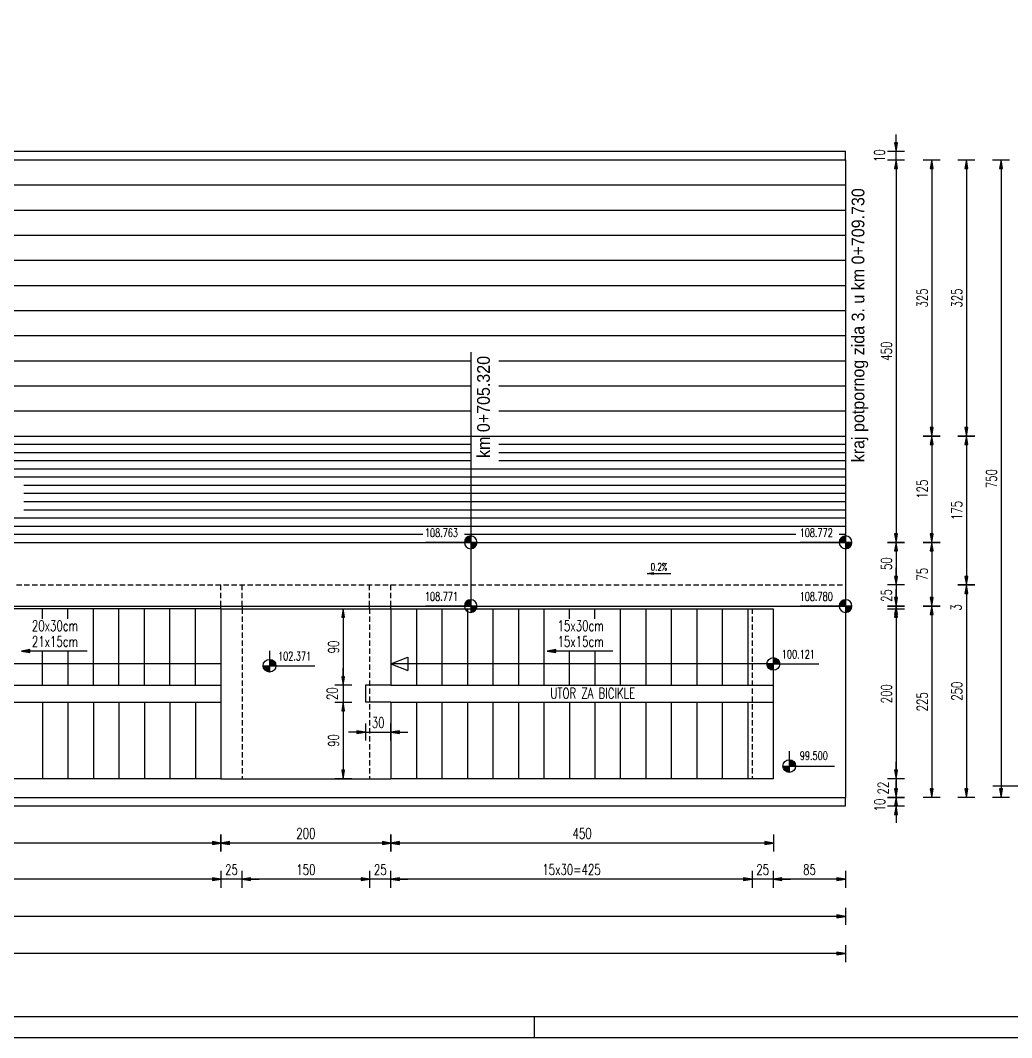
# Model space of a CAD drawing. Extents: x 5880 to 13065, y 60271 to 65757.
# Drawn here: x 10610 to 11777, y 63020 to 64217 of the extents above; entities that cross this region are included whole.
import ezdxf
from ezdxf.enums import TextEntityAlignment as Align

# ---------------------------------------------------------------- set-up
doc = ezdxf.new("R2010")
doc.units = 0
doc.header["$LTSCALE"] = 50
doc.header["$PDMODE"] = 34
doc.header["$PDSIZE"] = 5
doc.linetypes.add('HIDDEN', pattern=[9.525, 6.35, -3.175])
doc.linetypes.add('HIDDEN2', pattern=[0.1875, 0.125, -0.0625])
doc.layers.get('DEFPOINTS').update_dxf_attribs({"linetype": 'CONTINUOUS'})
for name, color, linetype in [('BETON', 7, 'CONTINUOUS'), ('BETON TANKO', 40, 'CONTINUOUS'), ('FILE', 8, 'CONTINUOUS'), ('KOTE', 4, 'CONTINUOUS'), ('NEVIDLJIVO', 9, 'HIDDEN2'), ('POM', 9, 'CONTINUOUS'), ('TANKO', 8, 'CONTINUOUS'), ('TEKST', 7, 'CONTINUOUS')]:
    doc.layers.add(name, color=color, linetype=linetype)
doc.styles.add('KOTE', font='romans.shx', dxfattribs={"width": 0.7})
doc.styles.get("Standard").update_dxf_attribs({"font": 'romans.shx', "width": 0.9})
doc.dimstyles.new('M50', dxfattribs={"dimscale": 100, "dimtxt": 0.125, "dimasz": 0.1, "dimexe": 0.4, "dimexo": 2, "dimgap": 0.05, "dimtad": 1, "dimdec": 1, "dimrnd": 0.01, "dimdsep": 46, "dimtxsty": 'KOTE', "dimblk1": 'S', "dimblk2": 'S', "dimsah": 1, "dimcen": 0.4, "dimdle": 0.4, "dimse1": 1, "dimse2": 1, "dimclrd": 8, "dimclre": 251, "dimclrt": 4, "dimadec": 0, "dimazin": 0, "dimtfac": 1, "dimtdec": 1, "dimtmove": 2, "dimatfit": 3, "dimldrblk": 'S', "dimfxl": 0, "dimtvp": 1, "dimtolj": 1, "dimtzin": 4, "dimarcsym": 0})

# ---------------------------------------------------------------- blocks, each defined once
blk = doc.blocks.new('S')
at = {"layer": 'KOTE', "color": 9}
blk.add_line((0, 1), (0, -1), dxfattribs=at)
blk.add_lwpolyline([(-1, 0.17), (-1, -0.17), (0, 0)], close=True, dxfattribs=at)
at = {"layer": 'KOTE', "color": 9, "linetype": 'ByBlock'}
blk.add_solid([(-1, 0.17), (-1, -0.17), (0, 0)], dxfattribs=at)
blk = doc.blocks.new('*D215')
at = {"layer": 'DEFPOINTS', "color": 0}
for p in [(11581.2, 64052.9), (11581.2, 63602.9), (11640.7, 63602.9)]:
    blk.add_point(p, dxfattribs=at)
at = {"layer": 'TANKO', "color": 8, "lineweight": -2}
blk.add_line((11640.7, 64042.9), (11640.7, 63612.9), dxfattribs=at)
at = {"layer": 'TANKO', "color": 8, "lineweight": -2, "xscale": 10, "yscale": 10, "zscale": 10}
for p, rotation in [((11640.7, 64052.9), 90), ((11640.7, 63602.9), 270)]:
    blk.add_blockref('S', p, dxfattribs=dict(at, rotation=rotation))
at = {"layer": 'TANKO', "color": 4, "insert": (11629.4, 63827.9), "char_height": 12.5, "attachment_point": 5, "rotation": 90, "style": 'KOTE'}
blk.add_mtext('\\A1;450', dxfattribs=at)
blk = doc.blocks.new('*D216')
at = {"layer": 'DEFPOINTS', "color": 0}
for p in [(11581.2, 63602.9), (11581.2, 63552.9), (11640.7, 63552.9)]:
    blk.add_point(p, dxfattribs=at)
at = {"layer": 'TANKO', "color": 8, "lineweight": -2}
blk.add_line((11640.7, 63592.9), (11640.7, 63562.9), dxfattribs=at)
at = {"layer": 'TANKO', "color": 8, "lineweight": -2, "xscale": 10, "yscale": 10, "zscale": 10}
for p, rotation in [((11640.7, 63602.9), 90), ((11640.7, 63552.9), 270)]:
    blk.add_blockref('S', p, dxfattribs=dict(at, rotation=rotation))
at = {"layer": 'TANKO', "color": 4, "insert": (11629.4, 63577.9), "char_height": 12.5, "attachment_point": 5, "rotation": 90, "style": 'KOTE'}
blk.add_mtext('\\A1;50', dxfattribs=at)
blk = doc.blocks.new('*D217')
at = {"layer": 'DEFPOINTS', "color": 0}
for p in [(11411.3, 63524.9), (11581.2, 63527.9), (11640.7, 63524.9)]:
    blk.add_point(p, dxfattribs=at)
at = {"layer": 'TANKO', "color": 8, "lineweight": -2}
for p, q in [((11640.7, 63537.9), (11640.7, 63547.9)), ((11640.7, 63527.9), (11640.7, 63524.9)), ((11640.7, 63514.9), (11640.7, 63504.9))]:
    blk.add_line(p, q, dxfattribs=at)
at = {"layer": 'TANKO', "color": 8, "lineweight": -2, "xscale": 10, "yscale": 10, "zscale": 10}
for p, rotation in [((11640.7, 63527.9), 270), ((11640.7, 63524.9), 90)]:
    blk.add_blockref('S', p, dxfattribs=dict(at, rotation=rotation))
at = {"layer": 'TANKO', "color": 4, "insert": (11711.4, 63526.4), "char_height": 12.5, "attachment_point": 5, "rotation": 90, "style": 'KOTE'}
blk.add_mtext('\\A1;3', dxfattribs=at)
blk = doc.blocks.new('*D218')
at = {"layer": 'DEFPOINTS', "color": 0}
for p in [(11411.3, 63524.9), (11411.3, 63324.9), (11640.7, 63324.9)]:
    blk.add_point(p, dxfattribs=at)
at = {"layer": 'TANKO', "color": 8, "lineweight": -2}
blk.add_line((11640.7, 63514.9), (11640.7, 63334.9), dxfattribs=at)
at = {"layer": 'TANKO', "color": 8, "lineweight": -2, "xscale": 10, "yscale": 10, "zscale": 10}
for p, rotation in [((11640.7, 63524.9), 90), ((11640.7, 63324.9), 270)]:
    blk.add_blockref('S', p, dxfattribs=dict(at, rotation=rotation))
at = {"layer": 'TANKO', "color": 4, "insert": (11629.4, 63424.9), "char_height": 12.5, "attachment_point": 5, "rotation": 90, "style": 'KOTE'}
blk.add_mtext('\\A1;200', dxfattribs=at)
blk = doc.blocks.new('*D219')
at = {"layer": 'DEFPOINTS', "color": 0}
for p in [(11411.3, 63324.9), (11581.2, 63302.9), (11640.7, 63302.9)]:
    blk.add_point(p, dxfattribs=at)
at = {"layer": 'TANKO', "color": 8, "lineweight": -2}
for p, q in [((11640.7, 63334.9), (11640.7, 63344.9)), ((11640.7, 63324.9), (11640.7, 63302.9)), ((11640.7, 63292.9), (11640.7, 63282.9))]:
    blk.add_line(p, q, dxfattribs=at)
at = {"layer": 'TANKO', "color": 8, "lineweight": -2, "xscale": 10, "yscale": 10, "zscale": 10}
for p, rotation in [((11640.7, 63324.9), 270), ((11640.7, 63302.9), 90)]:
    blk.add_blockref('S', p, dxfattribs=dict(at, rotation=rotation))
at = {"layer": 'TANKO', "color": 4, "insert": (11625.4, 63313.9), "char_height": 12.5, "attachment_point": 5, "rotation": 90, "style": 'KOTE'}
blk.add_mtext('\\A1;22', dxfattribs=at)
blk = doc.blocks.new('*D220')
at = {"layer": 'DEFPOINTS', "color": 0}
for p in [(11581.2, 63552.9), (11581.2, 63527.9), (11640.7, 63527.9)]:
    blk.add_point(p, dxfattribs=at)
at = {"layer": 'TANKO', "color": 8, "lineweight": -2}
for p, q in [((11640.7, 63562.9), (11640.7, 63572.9)), ((11640.7, 63552.9), (11640.7, 63527.9)), ((11640.7, 63517.9), (11640.7, 63507.9))]:
    blk.add_line(p, q, dxfattribs=at)
at = {"layer": 'TANKO', "color": 8, "lineweight": -2, "xscale": 10, "yscale": 10, "zscale": 10}
for p, rotation in [((11640.7, 63552.9), 270), ((11640.7, 63527.9), 90)]:
    blk.add_blockref('S', p, dxfattribs=dict(at, rotation=rotation))
at = {"layer": 'TANKO', "color": 4, "insert": (11629.4, 63540.4), "char_height": 12.5, "attachment_point": 5, "rotation": 90, "style": 'KOTE'}
blk.add_mtext('\\A1;25', dxfattribs=at)
blk = doc.blocks.new('*D221')
at = {"layer": 'DEFPOINTS', "color": 0}
for p in [(11581.2, 64052.9), (11581.2, 63727.9), (11682.7, 63727.9)]:
    blk.add_point(p, dxfattribs=at)
at = {"layer": 'TANKO', "color": 8, "lineweight": -2}
blk.add_line((11682.7, 64042.9), (11682.7, 63737.9), dxfattribs=at)
at = {"layer": 'TANKO', "color": 8, "lineweight": -2, "xscale": 10, "yscale": 10, "zscale": 10}
for p, rotation in [((11682.7, 64052.9), 90), ((11682.7, 63727.9), 270)]:
    blk.add_blockref('S', p, dxfattribs=dict(at, rotation=rotation))
at = {"layer": 'TANKO', "color": 4, "insert": (11671.5, 63890.4), "char_height": 12.5, "attachment_point": 5, "rotation": 90, "style": 'KOTE'}
blk.add_mtext('\\A1;325', dxfattribs=at)
blk = doc.blocks.new('*D222')
at = {"layer": 'DEFPOINTS', "color": 0}
for p in [(11581.2, 63727.9), (11581.2, 63602.9), (11682.7, 63602.9)]:
    blk.add_point(p, dxfattribs=at)
at = {"layer": 'TANKO', "color": 8, "lineweight": -2}
blk.add_line((11682.7, 63717.9), (11682.7, 63612.9), dxfattribs=at)
at = {"layer": 'TANKO', "color": 8, "lineweight": -2, "xscale": 10, "yscale": 10, "zscale": 10}
for p, rotation in [((11682.7, 63727.9), 90), ((11682.7, 63602.9), 270)]:
    blk.add_blockref('S', p, dxfattribs=dict(at, rotation=rotation))
at = {"layer": 'TANKO', "color": 4, "insert": (11671.5, 63665.4), "char_height": 12.5, "attachment_point": 5, "rotation": 90, "style": 'KOTE'}
blk.add_mtext('\\A1;125', dxfattribs=at)
blk = doc.blocks.new('*D223')
at = {"layer": 'DEFPOINTS', "color": 0}
for p in [(11581.2, 63602.9), (11581.2, 63527.9), (11682.7, 63527.9)]:
    blk.add_point(p, dxfattribs=at)
at = {"layer": 'TANKO', "color": 8, "lineweight": -2}
blk.add_line((11682.7, 63592.9), (11682.7, 63537.9), dxfattribs=at)
at = {"layer": 'TANKO', "color": 8, "lineweight": -2, "xscale": 10, "yscale": 10, "zscale": 10}
for p, rotation in [((11682.7, 63602.9), 90), ((11682.7, 63527.9), 270)]:
    blk.add_blockref('S', p, dxfattribs=dict(at, rotation=rotation))
at = {"layer": 'TANKO', "color": 4, "insert": (11671.5, 63565.4), "char_height": 12.5, "attachment_point": 5, "rotation": 90, "style": 'KOTE'}
blk.add_mtext('\\A1;75', dxfattribs=at)
blk = doc.blocks.new('*D224')
at = {"layer": 'DEFPOINTS', "color": 0}
for p in [(11581.2, 63527.9), (11581.2, 63302.9), (11682.7, 63302.9)]:
    blk.add_point(p, dxfattribs=at)
at = {"layer": 'TANKO', "color": 8, "lineweight": -2}
blk.add_line((11682.7, 63517.9), (11682.7, 63312.9), dxfattribs=at)
at = {"layer": 'TANKO', "color": 8, "lineweight": -2, "xscale": 10, "yscale": 10, "zscale": 10}
for p, rotation in [((11682.7, 63527.9), 90), ((11682.7, 63302.9), 270)]:
    blk.add_blockref('S', p, dxfattribs=dict(at, rotation=rotation))
at = {"layer": 'TANKO', "color": 4, "insert": (11671.5, 63415.4), "char_height": 12.5, "attachment_point": 5, "rotation": 90, "style": 'KOTE'}
blk.add_mtext('\\A1;225', dxfattribs=at)
blk = doc.blocks.new('*D225')
at = {"layer": 'DEFPOINTS', "color": 0}
for p in [(11581.2, 64052.9), (11581.2, 63727.9), (11723.5, 63727.9)]:
    blk.add_point(p, dxfattribs=at)
at = {"layer": 'TANKO', "color": 8, "lineweight": -2}
blk.add_line((11723.5, 64042.9), (11723.5, 63737.9), dxfattribs=at)
at = {"layer": 'TANKO', "color": 8, "lineweight": -2, "xscale": 10, "yscale": 10, "zscale": 10}
for p, rotation in [((11723.5, 64052.9), 90), ((11723.5, 63727.9), 270)]:
    blk.add_blockref('S', p, dxfattribs=dict(at, rotation=rotation))
at = {"layer": 'TANKO', "color": 4, "insert": (11712.2, 63890.4), "char_height": 12.5, "attachment_point": 5, "rotation": 90, "style": 'KOTE'}
blk.add_mtext('\\A1;325', dxfattribs=at)
blk = doc.blocks.new('*D226')
at = {"layer": 'DEFPOINTS', "color": 0}
for p in [(11581.2, 63727.9), (11581.2, 63552.9), (11723.5, 63552.9)]:
    blk.add_point(p, dxfattribs=at)
at = {"layer": 'TANKO', "color": 8, "lineweight": -2}
blk.add_line((11723.5, 63717.9), (11723.5, 63562.9), dxfattribs=at)
at = {"layer": 'TANKO', "color": 8, "lineweight": -2, "xscale": 10, "yscale": 10, "zscale": 10}
for p, rotation in [((11723.5, 63727.9), 90), ((11723.5, 63552.9), 270)]:
    blk.add_blockref('S', p, dxfattribs=dict(at, rotation=rotation))
at = {"layer": 'TANKO', "color": 4, "insert": (11712.2, 63640.4), "char_height": 12.5, "attachment_point": 5, "rotation": 90, "style": 'KOTE'}
blk.add_mtext('\\A1;175', dxfattribs=at)
blk = doc.blocks.new('*D227')
at = {"layer": 'DEFPOINTS', "color": 0}
for p in [(11581.2, 63552.9), (11581.2, 63302.9), (11723.5, 63302.9)]:
    blk.add_point(p, dxfattribs=at)
at = {"layer": 'TANKO', "color": 8, "lineweight": -2}
blk.add_line((11723.5, 63542.9), (11723.5, 63312.9), dxfattribs=at)
at = {"layer": 'TANKO', "color": 8, "lineweight": -2, "xscale": 10, "yscale": 10, "zscale": 10}
for p, rotation in [((11723.5, 63552.9), 90), ((11723.5, 63302.9), 270)]:
    blk.add_blockref('S', p, dxfattribs=dict(at, rotation=rotation))
at = {"layer": 'TANKO', "color": 4, "insert": (11712.2, 63427.9), "char_height": 12.5, "attachment_point": 5, "rotation": 90, "style": 'KOTE'}
blk.add_mtext('\\A1;250', dxfattribs=at)
blk = doc.blocks.new('*D228')
at = {"layer": 'DEFPOINTS', "color": 0}
for p in [(11581.2, 64052.9), (11581.2, 63302.9), (11764.2, 63302.9)]:
    blk.add_point(p, dxfattribs=at)
at = {"layer": 'TANKO', "color": 8, "lineweight": -2}
blk.add_line((11764.2, 64042.9), (11764.2, 63312.9), dxfattribs=at)
at = {"layer": 'TANKO', "color": 8, "lineweight": -2, "xscale": 10, "yscale": 10, "zscale": 10}
for p, rotation in [((11764.2, 64052.9), 90), ((11764.2, 63302.9), 270)]:
    blk.add_blockref('S', p, dxfattribs=dict(at, rotation=rotation))
at = {"layer": 'TANKO', "color": 4, "insert": (11753, 63677.9), "char_height": 12.5, "attachment_point": 5, "rotation": 90, "style": 'KOTE'}
blk.add_mtext('\\A1;750', dxfattribs=at)
blk = doc.blocks.new('*D229')
at = {"layer": 'DEFPOINTS', "color": 0}
for p in [(11496.3, 63324.9), (11581.2, 63292.9), (11496.3, 63206.7)]:
    blk.add_point(p, dxfattribs=at)
at = {"layer": 'TANKO', "color": 8, "lineweight": -2}
blk.add_line((11571.2, 63206.7), (11506.3, 63206.7), dxfattribs=at)
at = {"layer": 'TANKO', "color": 8, "lineweight": -2, "xscale": 10, "yscale": 10, "zscale": 10, "rotation": 180}
blk.add_blockref('S', (11496.3, 63206.7), dxfattribs=at)
at = {"layer": 'TANKO', "color": 8, "lineweight": -2, "xscale": 10, "yscale": 10, "zscale": 10}
blk.add_blockref('S', (11581.2, 63206.7), dxfattribs=at)
at = {"layer": 'TANKO', "color": 4, "insert": (11538.8, 63217.9), "char_height": 12.5, "attachment_point": 5, "style": 'KOTE'}
blk.add_mtext('\\A1;85', dxfattribs=at)
blk = doc.blocks.new('*D230')
at = {"layer": 'DEFPOINTS', "color": 0}
for p in [(11046.3, 63324.9), (11496.3, 63324.9), (11046.3, 63249.2)]:
    blk.add_point(p, dxfattribs=at)
at = {"layer": 'TANKO', "color": 8, "lineweight": -2}
blk.add_line((11486.3, 63249.2), (11056.3, 63249.2), dxfattribs=at)
at = {"layer": 'TANKO', "color": 8, "lineweight": -2, "xscale": 10, "yscale": 10, "zscale": 10, "rotation": 180}
blk.add_blockref('S', (11046.3, 63249.2), dxfattribs=at)
at = {"layer": 'TANKO', "color": 8, "lineweight": -2, "xscale": 10, "yscale": 10, "zscale": 10}
blk.add_blockref('S', (11496.3, 63249.2), dxfattribs=at)
at = {"layer": 'TANKO', "color": 4, "insert": (11271.3, 63260.5), "char_height": 12.5, "attachment_point": 5, "style": 'KOTE'}
blk.add_mtext('\\A1;450', dxfattribs=at)
blk = doc.blocks.new('*D231')
at = {"layer": 'DEFPOINTS', "color": 0}
for p in [(10846.3, 63324.9), (11046.3, 63324.9), (10846.3, 63249.2)]:
    blk.add_point(p, dxfattribs=at)
at = {"layer": 'TANKO', "color": 8, "lineweight": -2}
blk.add_line((11036.3, 63249.2), (10856.3, 63249.2), dxfattribs=at)
at = {"layer": 'TANKO', "color": 8, "lineweight": -2, "xscale": 10, "yscale": 10, "zscale": 10, "rotation": 180}
blk.add_blockref('S', (10846.3, 63249.2), dxfattribs=at)
at = {"layer": 'TANKO', "color": 8, "lineweight": -2, "xscale": 10, "yscale": 10, "zscale": 10}
blk.add_blockref('S', (11046.3, 63249.2), dxfattribs=at)
at = {"layer": 'TANKO', "color": 4, "insert": (10946.3, 63260.5), "char_height": 12.5, "attachment_point": 5, "style": 'KOTE'}
blk.add_mtext('\\A1;200', dxfattribs=at)
blk = doc.blocks.new('*D232')
at = {"layer": 'DEFPOINTS', "color": 0}
for p in [(10246.3, 63324.9), (10846.3, 63324.9), (10246.3, 63249.2)]:
    blk.add_point(p, dxfattribs=at)
at = {"layer": 'TANKO', "color": 8, "lineweight": -2}
blk.add_line((10836.3, 63249.2), (10256.3, 63249.2), dxfattribs=at)
at = {"layer": 'TANKO', "color": 8, "lineweight": -2, "xscale": 10, "yscale": 10, "zscale": 10, "rotation": 180}
blk.add_blockref('S', (10246.3, 63249.2), dxfattribs=at)
at = {"layer": 'TANKO', "color": 8, "lineweight": -2, "xscale": 10, "yscale": 10, "zscale": 10}
blk.add_blockref('S', (10846.3, 63249.2), dxfattribs=at)
at = {"layer": 'TANKO', "color": 4, "insert": (10546.3, 63260.5), "char_height": 12.5, "attachment_point": 5, "style": 'KOTE'}
blk.add_mtext('\\A1;600', dxfattribs=at)
blk = doc.blocks.new('*D236')
at = {"layer": 'DEFPOINTS', "color": 0}
for p in [(11471.3, 63324.9), (11496.3, 63324.9), (11471.3, 63206.7)]:
    blk.add_point(p, dxfattribs=at)
at = {"layer": 'TANKO', "color": 8, "lineweight": -2}
for p, q in [((11461.3, 63206.7), (11451.3, 63206.7)), ((11496.3, 63206.7), (11471.3, 63206.7)), ((11506.3, 63206.7), (11516.3, 63206.7))]:
    blk.add_line(p, q, dxfattribs=at)
at = {"layer": 'TANKO', "color": 8, "lineweight": -2, "xscale": 10, "yscale": 10, "zscale": 10}
blk.add_blockref('S', (11471.3, 63206.7), dxfattribs=at)
at = {"layer": 'TANKO', "color": 8, "lineweight": -2, "xscale": 10, "yscale": 10, "zscale": 10, "rotation": 180}
blk.add_blockref('S', (11496.3, 63206.7), dxfattribs=at)
at = {"layer": 'TANKO', "color": 4, "insert": (11483.8, 63217.9), "char_height": 12.5, "attachment_point": 5, "style": 'KOTE'}
blk.add_mtext('\\A1;25', dxfattribs=at)
blk = doc.blocks.new('*D237')
at = {"layer": 'DEFPOINTS', "color": 0}
for p in [(11046.3, 63324.9), (11471.3, 63324.9), (11046.3, 63206.7)]:
    blk.add_point(p, dxfattribs=at)
at = {"layer": 'TANKO', "color": 8, "lineweight": -2}
blk.add_line((11461.3, 63206.7), (11056.3, 63206.7), dxfattribs=at)
at = {"layer": 'TANKO', "color": 8, "lineweight": -2, "xscale": 10, "yscale": 10, "zscale": 10, "rotation": 180}
blk.add_blockref('S', (11046.3, 63206.7), dxfattribs=at)
at = {"layer": 'TANKO', "color": 8, "lineweight": -2, "xscale": 10, "yscale": 10, "zscale": 10}
blk.add_blockref('S', (11471.3, 63206.7), dxfattribs=at)
at = {"layer": 'TANKO', "color": 4, "insert": (11258.8, 63218), "char_height": 12.5, "attachment_point": 5, "style": 'KOTE'}
blk.add_mtext('\\A1;1{\\fRomanS|b0|i0|c238|p2;5x30=}425', dxfattribs=at)
blk = doc.blocks.new('*D238')
at = {"layer": 'DEFPOINTS', "color": 0}
for p in [(11021.3, 63324.9), (11046.3, 63324.9), (11021.3, 63206.7)]:
    blk.add_point(p, dxfattribs=at)
at = {"layer": 'TANKO', "color": 8, "lineweight": -2}
for p, q in [((11011.3, 63206.7), (11001.3, 63206.7)), ((11046.3, 63206.7), (11021.3, 63206.7)), ((11056.3, 63206.7), (11066.3, 63206.7))]:
    blk.add_line(p, q, dxfattribs=at)
at = {"layer": 'TANKO', "color": 8, "lineweight": -2, "xscale": 10, "yscale": 10, "zscale": 10}
blk.add_blockref('S', (11021.3, 63206.7), dxfattribs=at)
at = {"layer": 'TANKO', "color": 8, "lineweight": -2, "xscale": 10, "yscale": 10, "zscale": 10, "rotation": 180}
blk.add_blockref('S', (11046.3, 63206.7), dxfattribs=at)
at = {"layer": 'TANKO', "color": 4, "insert": (11033.8, 63217.9), "char_height": 12.5, "attachment_point": 5, "style": 'KOTE'}
blk.add_mtext('\\A1;25', dxfattribs=at)
blk = doc.blocks.new('*D239')
at = {"layer": 'DEFPOINTS', "color": 0}
for p in [(10871.3, 63324.9), (11021.3, 63324.9), (10871.3, 63206.7)]:
    blk.add_point(p, dxfattribs=at)
at = {"layer": 'TANKO', "color": 8, "lineweight": -2}
blk.add_line((11011.3, 63206.7), (10881.3, 63206.7), dxfattribs=at)
at = {"layer": 'TANKO', "color": 8, "lineweight": -2, "xscale": 10, "yscale": 10, "zscale": 10, "rotation": 180}
blk.add_blockref('S', (10871.3, 63206.7), dxfattribs=at)
at = {"layer": 'TANKO', "color": 8, "lineweight": -2, "xscale": 10, "yscale": 10, "zscale": 10}
blk.add_blockref('S', (11021.3, 63206.7), dxfattribs=at)
at = {"layer": 'TANKO', "color": 4, "insert": (10946.3, 63217.9), "char_height": 12.5, "attachment_point": 5, "style": 'KOTE'}
blk.add_mtext('\\A1;150', dxfattribs=at)
blk = doc.blocks.new('*D240')
at = {"layer": 'DEFPOINTS', "color": 0}
for p in [(10846.3, 63324.9), (10871.3, 63324.9), (10846.3, 63206.7)]:
    blk.add_point(p, dxfattribs=at)
at = {"layer": 'TANKO', "color": 8, "lineweight": -2}
for p, q in [((10836.3, 63206.7), (10826.3, 63206.7)), ((10871.3, 63206.7), (10846.3, 63206.7)), ((10881.3, 63206.7), (10891.3, 63206.7))]:
    blk.add_line(p, q, dxfattribs=at)
at = {"layer": 'TANKO', "color": 8, "lineweight": -2, "xscale": 10, "yscale": 10, "zscale": 10}
blk.add_blockref('S', (10846.3, 63206.7), dxfattribs=at)
at = {"layer": 'TANKO', "color": 8, "lineweight": -2, "xscale": 10, "yscale": 10, "zscale": 10, "rotation": 180}
blk.add_blockref('S', (10871.3, 63206.7), dxfattribs=at)
at = {"layer": 'TANKO', "color": 4, "insert": (10858.8, 63217.9), "char_height": 12.5, "attachment_point": 5, "style": 'KOTE'}
blk.add_mtext('\\A1;25', dxfattribs=at)
blk = doc.blocks.new('*D241')
at = {"layer": 'DEFPOINTS', "color": 0}
for p in [(10246.3, 63324.9), (10846.3, 63324.9), (10246.3, 63206.7)]:
    blk.add_point(p, dxfattribs=at)
at = {"layer": 'TANKO', "color": 8, "lineweight": -2}
blk.add_line((10836.3, 63206.7), (10256.3, 63206.7), dxfattribs=at)
at = {"layer": 'TANKO', "color": 8, "lineweight": -2, "xscale": 10, "yscale": 10, "zscale": 10, "rotation": 180}
blk.add_blockref('S', (10246.3, 63206.7), dxfattribs=at)
at = {"layer": 'TANKO', "color": 8, "lineweight": -2, "xscale": 10, "yscale": 10, "zscale": 10}
blk.add_blockref('S', (10846.3, 63206.7), dxfattribs=at)
at = {"layer": 'TANKO', "color": 4, "insert": (10546.3, 63218), "char_height": 12.5, "attachment_point": 5, "style": 'KOTE'}
blk.add_mtext('\\A1;2{\\fRomanS|b0|i0|c238|p2;0x30=}600', dxfattribs=at)
blk = doc.blocks.new('*D248')
at = {"layer": 'DEFPOINTS', "color": 0}
for p in [(9231.2, 63302.9), (11581.2, 63292.9), (9231.2, 63163)]:
    blk.add_point(p, dxfattribs=at)
at = {"layer": 'TANKO', "color": 8, "lineweight": -2}
blk.add_line((11571.2, 63163), (9241.2, 63163), dxfattribs=at)
at = {"layer": 'TANKO', "color": 8, "lineweight": -2, "xscale": 10, "yscale": 10, "zscale": 10, "rotation": 180}
blk.add_blockref('S', (9231.2, 63163), dxfattribs=at)
at = {"layer": 'TANKO', "color": 8, "lineweight": -2, "xscale": 10, "yscale": 10, "zscale": 10}
blk.add_blockref('S', (11581.2, 63163), dxfattribs=at)
at = {"layer": 'TANKO', "color": 4, "insert": (10406.2, 63174.2), "char_height": 12.5, "attachment_point": 5, "style": 'KOTE'}
blk.add_mtext('\\A1;2350', dxfattribs=at)
blk = doc.blocks.new('STR')
at = {"layer": 'KOTE', "color": 9}
blk.add_lwpolyline([(-1, 0.17), (-1, -0.17), (0, 0)], close=True, dxfattribs=at)
at = {"layer": 'KOTE', "color": 9, "linetype": 'ByBlock'}
blk.add_solid([(-1, 0.17), (-1, -0.17), (0, 0)], dxfattribs=at)
blk = doc.blocks.new('*D250')
at = {"layer": 'DEFPOINTS', "color": 0}
for p in [(6325.2, 63302.9), (11581.2, 63292.9), (6325.2, 63119.3)]:
    blk.add_point(p, dxfattribs=at)
at = {"layer": 'TANKO', "color": 8, "lineweight": -2}
blk.add_line((11571.2, 63119.3), (6335.2, 63119.3), dxfattribs=at)
at = {"layer": 'TANKO', "color": 8, "lineweight": -2, "xscale": 10, "yscale": 10, "zscale": 10, "rotation": 180}
blk.add_blockref('S', (6325.2, 63119.3), dxfattribs=at)
at = {"layer": 'TANKO', "color": 8, "lineweight": -2, "xscale": 10, "yscale": 10, "zscale": 10}
blk.add_blockref('S', (11581.2, 63119.3), dxfattribs=at)
at = {"layer": 'TANKO', "color": 4, "insert": (8953.2, 63130.6), "char_height": 12.5, "attachment_point": 5, "style": 'KOTE'}
blk.add_mtext('\\A1;L{\\fRomanS|b0|i0|c238|p2;uk=}5256', dxfattribs=at)
blk = doc.blocks.new('*D260')
at = {"layer": 'DEFPOINTS', "color": 0}
for p in [(11581.2, 63302.9), (11581.2, 63292.9), (11640.7, 63292.9)]:
    blk.add_point(p, dxfattribs=at)
at = {"layer": 'TANKO', "color": 8, "lineweight": -2}
for p, q in [((11640.7, 63312.9), (11640.7, 63322.9)), ((11640.7, 63302.9), (11640.7, 63292.9)), ((11640.7, 63282.9), (11640.7, 63272.9))]:
    blk.add_line(p, q, dxfattribs=at)
at = {"layer": 'TANKO', "color": 8, "lineweight": -2, "xscale": 10, "yscale": 10, "zscale": 10}
for p, rotation in [((11640.7, 63302.9), 270), ((11640.7, 63292.9), 90)]:
    blk.add_blockref('S', p, dxfattribs=dict(at, rotation=rotation))
at = {"layer": 'TANKO', "color": 4, "insert": (11621.5, 63294), "char_height": 12.5, "attachment_point": 5, "rotation": 90, "style": 'KOTE'}
blk.add_mtext('\\A1;10', dxfattribs=at)
blk = doc.blocks.new('*D261')
at = {"layer": 'DEFPOINTS', "color": 0}
for p in [(11581.2, 64062.9), (11640.7, 64062.9), (11581.2, 64052.9)]:
    blk.add_point(p, dxfattribs=at)
at = {"layer": 'TANKO', "color": 8, "lineweight": -2}
for p, q in [((11640.7, 64072.9), (11640.7, 64082.9)), ((11640.7, 64052.9), (11640.7, 64062.9)), ((11640.7, 64042.9), (11640.7, 64032.9))]:
    blk.add_line(p, q, dxfattribs=at)
at = {"layer": 'TANKO', "color": 8, "lineweight": -2, "xscale": 10, "yscale": 10, "zscale": 10}
for p, rotation in [((11640.7, 64062.9), 270), ((11640.7, 64052.9), 90)]:
    blk.add_blockref('S', p, dxfattribs=dict(at, rotation=rotation))
at = {"layer": 'TANKO', "color": 4, "insert": (11621.2, 64057.9), "char_height": 12.5, "attachment_point": 5, "rotation": 90, "style": 'KOTE'}
blk.add_mtext('\\A1;10', dxfattribs=at)
blk = doc.blocks.new('A$C113171CC')
at = {"layer": 'POM'}
for p, q in [((-161.3, 56.6), (-161.3, 31.6)), ((-168.8, 39.1), (-107.9, 39.1))]:
    blk.add_line(p, q, dxfattribs=at)
at = {"layer": 'POM', "const_width": 7.5}
for points in [[(-165.1, 39.1, 0.414214), (-161.3, 35.3, 0.414214)], [(-157.6, 39.1, 0.414214), (-161.3, 42.8, 1)]]:
    blk.add_lwpolyline(points, format="xyb", dxfattribs=at)
at = {"layer": 'POM'}
blk.add_circle((-161.3, 39.1), 7.5, dxfattribs=at)
blk = doc.blocks.new('*D590')
at = {"layer": 'DEFPOINTS', "color": 0}
for p in [(11003.7, 63524.9), (10990.2, 63434.9), (11016.3, 63434.9)]:
    blk.add_point(p, dxfattribs=at)
at = {"layer": 'TANKO', "color": 8, "lineweight": -2}
blk.add_line((10990.2, 63514.9), (10990.2, 63444.9), dxfattribs=at)
at = {"layer": 'TANKO', "color": 8, "lineweight": -2, "xscale": 10, "yscale": 10, "zscale": 10}
for p, rotation in [((10990.2, 63524.9), 90), ((10990.2, 63434.9), 270)]:
    blk.add_blockref('S', p, dxfattribs=dict(at, rotation=rotation))
at = {"layer": 'TANKO', "color": 4, "insert": (10978.9, 63479.9), "char_height": 12.5, "attachment_point": 5, "rotation": 90, "style": 'KOTE'}
blk.add_mtext('\\A1;90', dxfattribs=at)
blk = doc.blocks.new('*D591')
at = {"layer": 'DEFPOINTS', "color": 0}
for p in [(11016.3, 63434.9), (10990.2, 63414.9), (11016.3, 63414.9)]:
    blk.add_point(p, dxfattribs=at)
at = {"layer": 'TANKO', "color": 8, "lineweight": -2}
for p, q in [((10990.2, 63444.9), (10990.2, 63454.9)), ((10990.2, 63434.9), (10990.2, 63414.9)), ((10990.2, 63404.9), (10990.2, 63394.9))]:
    blk.add_line(p, q, dxfattribs=at)
at = {"layer": 'TANKO', "color": 8, "lineweight": -2, "xscale": 10, "yscale": 10, "zscale": 10}
for p, rotation in [((10990.2, 63434.9), 270), ((10990.2, 63414.9), 90)]:
    blk.add_blockref('S', p, dxfattribs=dict(at, rotation=rotation))
at = {"layer": 'TANKO', "color": 4, "insert": (10977.3, 63424.9), "char_height": 12.5, "attachment_point": 5, "rotation": 90, "style": 'KOTE'}
blk.add_mtext('\\A1;20', dxfattribs=at)
blk = doc.blocks.new('*D592')
at = {"layer": 'DEFPOINTS', "color": 0}
for p in [(11016.3, 63414.9), (10990.2, 63324.9), (11001.2, 63324.9)]:
    blk.add_point(p, dxfattribs=at)
at = {"layer": 'TANKO', "color": 8, "lineweight": -2}
blk.add_line((10990.2, 63404.9), (10990.2, 63334.9), dxfattribs=at)
at = {"layer": 'TANKO', "color": 8, "lineweight": -2, "xscale": 10, "yscale": 10, "zscale": 10}
for p, rotation in [((10990.2, 63414.9), 90), ((10990.2, 63324.9), 270)]:
    blk.add_blockref('S', p, dxfattribs=dict(at, rotation=rotation))
at = {"layer": 'TANKO', "color": 4, "insert": (10978.9, 63369.9), "char_height": 12.5, "attachment_point": 5, "rotation": 90, "style": 'KOTE'}
blk.add_mtext('\\A1;90', dxfattribs=at)
blk = doc.blocks.new('*D593')
at = {"layer": 'DEFPOINTS', "color": 0}
for p in [(11016.3, 63414.9), (11046.3, 63399.6), (11046.3, 63379.7)]:
    blk.add_point(p, dxfattribs=at)
at = {"layer": 'TANKO', "color": 8, "lineweight": -2}
for p, q in [((11006.3, 63379.7), (10996.3, 63379.7)), ((11016.3, 63379.7), (11046.3, 63379.7)), ((11056.3, 63379.7), (11066.3, 63379.7))]:
    blk.add_line(p, q, dxfattribs=at)
at = {"layer": 'TANKO', "color": 8, "lineweight": -2, "xscale": 10, "yscale": 10, "zscale": 10}
blk.add_blockref('S', (11016.3, 63379.7), dxfattribs=at)
at = {"layer": 'TANKO', "color": 8, "lineweight": -2, "xscale": 10, "yscale": 10, "zscale": 10, "rotation": 180}
blk.add_blockref('S', (11046.3, 63379.7), dxfattribs=at)
at = {"layer": 'TANKO', "color": 4, "insert": (11031.3, 63391), "char_height": 12.5, "attachment_point": 5, "style": 'KOTE'}
blk.add_mtext('\\A1;30', dxfattribs=at)

msp = doc.modelspace()

# ---------------------------------------------------------------- linework, layer by layer
at = {"layer": 'BETON'}
for p, q in [((10426.25, 63602.93), (11581.25, 63602.93)), ((11581.25, 63602.93), (11581.25, 63527.93)), ((10426.25, 63527.93), (11581.25, 63527.93))]:
    msp.add_line(p, q, dxfattribs=at)
for points in [[(5965.91, 63020.31), (13065.28, 63020.31), (13065.28, 65757.1), (5965.91, 65757.1)], [(6090.91, 63045.31), (13040.28, 63045.31), (13040.28, 65732.1), (6090.91, 65732.1)]]:
    msp.add_lwpolyline(points, close=True, dxfattribs=at)
at = {"layer": 'BETON TANKO'}
for p, q in [((9231.25, 64052.93), (11581.25, 64052.93)), ((11581.25, 64052.93), (11581.25, 63602.93)), ((9231.25, 63727.93), (11581.25, 63727.93)), ((10846.27, 63524.93), (10246.26, 63524.93)), ((10636.27, 63512.98), (10636.27, 63524.93)), ((10666.27, 63512.98), (10666.27, 63524.93)), ((10696.27, 63434.93), (10696.27, 63524.93)), ((10726.27, 63434.93), (10726.27, 63524.93)), ((10756.27, 63434.93), (10756.27, 63524.93)), ((10786.27, 63434.93), (10786.27, 63524.93)), ((10816.27, 63434.93), (10816.27, 63524.93)), ((10846.27, 63524.93), (10846.27, 63527.93)), ((10846.27, 63524.93), (10846.27, 63324.93)), ((10846.27, 63524.93), (11046.27, 63524.93)), ((10871.27, 63527.93), (10871.27, 63524.93)), ((11021.27, 63524.93), (11021.27, 63527.93)), ((11046.27, 63524.93), (11046.27, 63527.93)), ((11046.27, 63524.93), (11046.27, 63434.93)), ((11046.27, 63524.93), (11496.26, 63524.93)), ((11076.27, 63524.93), (11076.27, 63434.93)), ((11106.27, 63524.93), (11106.27, 63434.93)), ((11136.27, 63524.93), (11136.27, 63434.93)), ((11166.27, 63524.93), (11166.27, 63434.93)), ((11196.27, 63524.93), (11196.27, 63434.93)), ((11226.27, 63524.93), (11226.27, 63434.93)), ((11256.27, 63512.98), (11256.27, 63524.93)), ((11286.27, 63512.98), (11286.27, 63524.93)), ((11316.26, 63524.93), (11316.26, 63434.93)), ((11346.26, 63524.93), (11346.26, 63434.93)), ((11376.26, 63524.93), (11376.26, 63434.93)), ((11406.26, 63524.93), (11406.26, 63434.93)), ((11436.26, 63524.93), (11436.26, 63434.93)), ((11466.26, 63524.93), (11466.26, 63434.93)), ((11496.26, 63524.93), (11496.26, 63324.93)), ((11581.25, 63527.93), (11581.25, 63302.93)), ((10636.27, 63434.93), (10636.27, 63475.1)), ((10666.27, 63475.1), (10666.27, 63434.93)), ((11256.27, 63434.93), (11256.27, 63475.1)), ((11286.27, 63475.1), (11286.27, 63434.93)), ((10246.26, 63434.93), (10846.27, 63434.93)), ((11016.27, 63434.93), (11016.27, 63414.93)), ((11046.27, 63434.93), (11016.27, 63434.93)), ((11046.27, 63434.93), (11496.26, 63434.93)), ((10246.26, 63414.93), (10846.27, 63414.93)), ((10636.27, 63414.93), (10636.27, 63324.93)), ((10666.27, 63414.93), (10666.27, 63324.93)), ((10696.27, 63414.93), (10696.27, 63324.93)), ((10726.27, 63414.93), (10726.27, 63324.93)), ((10756.27, 63414.93), (10756.27, 63324.93)), ((10786.27, 63414.93), (10786.27, 63324.93)), ((10816.27, 63414.93), (10816.27, 63324.93)), ((11046.27, 63414.93), (11016.27, 63414.93)), ((11046.27, 63414.93), (11496.26, 63414.93)), ((11046.27, 63414.93), (11046.27, 63324.93)), ((11076.27, 63414.93), (11076.27, 63324.93)), ((11106.27, 63414.93), (11106.27, 63324.93)), ((11136.27, 63414.93), (11136.27, 63324.93)), ((11166.27, 63414.93), (11166.27, 63324.93)), ((11196.27, 63414.93), (11196.27, 63324.93)), ((11226.27, 63414.93), (11226.27, 63324.93)), ((11256.27, 63414.93), (11256.27, 63324.93)), ((11286.26, 63414.93), (11286.26, 63324.93)), ((11316.26, 63414.93), (11316.26, 63324.93)), ((11346.26, 63414.93), (11346.26, 63324.93)), ((11376.26, 63414.93), (11376.26, 63324.93)), ((11406.26, 63414.93), (11406.26, 63324.93)), ((11436.26, 63414.93), (11436.26, 63324.93)), ((11466.26, 63414.93), (11466.26, 63324.93)), ((10846.27, 63324.93), (10246.26, 63324.93)), ((10846.27, 63324.93), (11046.27, 63324.93)), ((11496.26, 63324.93), (11046.27, 63324.93)), ((9231.25, 63302.93), (11581.25, 63302.93))]:
    msp.add_line(p, q, dxfattribs=at)
at = {"layer": 'FILE'}
msp.add_line((11215.28, 63020.31), (11215.28, 63045.31), dxfattribs=at)
at = {"layer": 'NEVIDLJIVO'}
for p, q in [((9246.25, 63552.93), (11581.25, 63552.93)), ((10846.27, 63527.93), (10846.27, 63552.93)), ((10871.27, 63527.93), (10871.27, 63552.93)), ((11021.27, 63527.93), (11021.27, 63552.93)), ((11046.27, 63527.93), (11046.27, 63552.93)), ((10871.27, 63524.93), (10871.27, 63324.93)), ((11021.27, 63524.93), (11021.27, 63324.93)), ((11471.26, 63524.93), (11471.26, 63324.93))]:
    msp.add_line(p, q, dxfattribs=at)
at = {"layer": 'POM'}
for p, q in [((9262.77, 64023.38), (11581.25, 64023.38)), ((9262.77, 63993.84), (11581.25, 63993.84)), ((9262.77, 63964.29), (11581.25, 63964.29)), ((9262.77, 63934.75), (11581.25, 63934.75)), ((9262.77, 63905.2), (11581.25, 63905.2)), ((9262.77, 63875.65), (11581.25, 63875.65)), ((9262.77, 63846.11), (11581.25, 63846.11)), ((9262.77, 63816.56), (11140.25, 63816.56)), ((11173.42, 63816.56), (11581.25, 63816.56)), ((9262.77, 63787.02), (11140.25, 63787.02)), ((11173.42, 63787.02), (11581.25, 63787.02)), ((9262.77, 63757.47), (11140.25, 63757.47)), ((11173.42, 63757.47), (11581.25, 63757.47)), ((9260.26, 63718.31), (11140.25, 63718.31)), ((11173.42, 63718.31), (11581.25, 63718.31)), ((9260.26, 63708.7), (11140.25, 63708.7)), ((11173.42, 63708.7), (11581.25, 63708.7)), ((9231.25, 63689.47), (11581.25, 63689.47)), ((9260.26, 63699.08), (11140.25, 63699.08)), ((11173.42, 63699.08), (11581.25, 63699.08)), ((9231.25, 63679.85), (11581.25, 63679.85)), ((10614.46, 63670.24), (11581.25, 63670.24)), ((10614.46, 63660.62), (11581.25, 63660.62)), ((10614.46, 63651), (11581.25, 63651)), ((10614.46, 63641.39), (11581.25, 63641.39)), ((9231.25, 63631.77), (11581.25, 63631.77)), ((9231.25, 63622.16), (11581.25, 63622.16)), ((9231.25, 63612.54), (11084.06, 63612.54)), ((11132.75, 63612.54), (11522.88, 63612.54)), ((11573.75, 63612.54), (11581.25, 63612.54))]:
    msp.add_line(p, q, dxfattribs=at)
at = {"layer": 'TANKO'}
for p, q in [((6315.24, 64062.93), (11581.25, 64062.93)), ((11581.25, 64052.93), (11581.25, 64062.93)), ((11140.25, 63826.74), (11140.25, 63527.93)), ((11347.77, 63566.19), (11375.77, 63566.19)), ((10688.92, 63475.1), (10611.66, 63475.1)), ((11307.5, 63475.1), (11230.25, 63475.1)), ((11046.27, 63459.93), (11066.34, 63467.71)), ((11066.34, 63467.71), (11066.34, 63452.15)), ((10846.27, 63459.93), (10246.26, 63459.93)), ((11496.26, 63459.93), (11046.27, 63459.93)), ((11046.27, 63459.93), (11066.34, 63452.15)), ((11581.25, 63292.93), (11581.25, 63302.93)), ((6315.24, 63292.93), (11581.25, 63292.93))]:
    msp.add_line(p, q, dxfattribs=at)
at = {"layer": 'TEKST', "linetype": 'HIDDEN'}
msp.add_line((11803.69, 63316.21), (11754.69, 63316.21), dxfattribs=at)

# ---------------------------------------------------------------- block references
at = {"layer": 'KOTE'}
for p, xscale, yscale, zscale, rotation in [((11347.77, 63566.19), -7, 7, 7, 5.915268275202834e-12), ((10611.66, 63475.1), 10, 10, 10, 180), ((11230.25, 63475.1), 10, 10, 10, 180)]:
    msp.add_blockref('STR', p, dxfattribs=dict(at, xscale=xscale, yscale=yscale, zscale=zscale, rotation=rotation))
at = {"layer": 'POM', "xscale": -1}
for p in [(10978.94, 63563.85), (11419.94, 63563.85), (10978.94, 63488.85), (11419.94, 63488.85)]:
    msp.add_blockref('A$C113171CC', p, dxfattribs=at)
at = {"layer": 'POM'}
for p in [(11064.82, 63418.71), (11657.56, 63420.85), (11676.35, 63300.67)]:
    msp.add_blockref('A$C113171CC', p, dxfattribs=at)

# ---------------------------------------------------------------- texts
at = {"layer": 'KOTE', "style": 'KOTE', "width": 0.7}
msp.add_text('0.2%', height=8.75, rotation=360, dxfattribs=at).set_placement((11361.77, 63574.06), align=Align.MIDDLE)
for s, p in [('20x30cm', (10651.08, 63504.86)), ('15x30cm', (11269.66, 63504.86)), ('21x15cm', (10651.08, 63486.35)), ('15x15cm', (11269.66, 63486.35)), ('UTOR ZA BICIKLE', (11283.83, 63425.47))]:
    msp.add_text(s, height=12.5, dxfattribs=at).set_placement(p, align=Align.MIDDLE)
at = {"layer": 'POM', "style": 'KOTE', "width": 0.7}
for tag, p in [('108.763', (11086.29, 63609.29)), ('108.772', (11527.29, 63609.29)), ('108.771', (11086.29, 63534.29)), ('108.780', (11527.29, 63534.29)), ('102.371', (10913.52, 63464.15)), ('100.121', (11506.27, 63466.29)), ('99.500', (11527.45, 63347))]:
    msp.add_attdef(tag, p, '', height=10, dxfattribs=at)
at = {"layer": 'TEKST', "char_height": 15, "attachment_point": 5, "rotation": 90}
for s, insert in [('{\\fArial|b0|i0|c238|p34;kraj potpornog zida 3. u km 0+709.730}', (11598.18, 63858.35)), ('{\\fArial|b0|i0|c238|p34;km 0+705.320}', (11155.33, 63762.23))]:
    msp.add_mtext(s, dxfattribs=dict(at, insert=insert))

# ---------------------------------------------------------------- dimensions: what is measured, and where the dimension line sits
at = {"layer": 'TANKO'}
for base, p1, p2, picture, middle in [((11640.69, 64062.93), (11581.25, 64052.93), (11581.25, 64062.93), '*D261', (11621.2, 64057.93)), ((11640.69, 63524.93), (11581.25, 63527.93), (11411.26, 63524.93), '*D217', (11711.4, 63526.43)), ((10990.17, 63414.93), (11016.27, 63434.93), (11016.27, 63414.93), '*D591', (10977.33, 63424.93)), ((11640.69, 63302.93), (11411.26, 63324.93), (11581.25, 63302.93), '*D219', (11625.44, 63313.93)), ((11640.69, 63292.93), (11581.25, 63302.93), (11581.25, 63292.93), '*D260', (11621.47, 63294.02))]:
    dim = msp.add_linear_dim(base=base, p1=p1, p2=p2, angle=90, dimstyle='M50', dxfattribs=at)
    dim.commit()
    dim.dimension.update_dxf_attribs({"geometry": picture, "text_midpoint": middle, "dimtype": 160})
for base, p1, p2, picture, middle in [((11640.69, 63602.93), (11581.25, 64052.93), (11581.25, 63602.93), '*D215', (11629.44, 63827.93)), ((11682.71, 63727.93), (11581.25, 64052.93), (11581.25, 63727.93), '*D221', (11671.46, 63890.43)), ((11723.47, 63727.93), (11581.25, 64052.93), (11581.25, 63727.93), '*D225', (11712.22, 63890.43)), ((11764.24, 63302.93), (11581.25, 64052.93), (11581.25, 63302.93), '*D228', (11752.99, 63677.93)), ((11682.71, 63602.93), (11581.25, 63727.93), (11581.25, 63602.93), '*D222', (11671.46, 63665.43)), ((11723.47, 63552.93), (11581.25, 63727.93), (11581.25, 63552.93), '*D226', (11712.22, 63640.43)), ((11640.69, 63552.93), (11581.25, 63602.93), (11581.25, 63552.93), '*D216', (11629.44, 63577.93)), ((11682.71, 63527.93), (11581.25, 63602.93), (11581.25, 63527.93), '*D223', (11671.46, 63565.43)), ((11640.69, 63527.93), (11581.25, 63552.93), (11581.25, 63527.93), '*D220', (11629.44, 63540.43)), ((11723.47, 63302.93), (11581.25, 63552.93), (11581.25, 63302.93), '*D227', (11712.22, 63427.93)), ((10990.17, 63434.93), (11003.75, 63524.93), (11016.27, 63434.93), '*D590', (10978.92, 63479.93)), ((11640.69, 63324.93), (11411.26, 63524.93), (11411.26, 63324.93), '*D218', (11629.44, 63424.93)), ((11682.71, 63302.93), (11581.25, 63527.93), (11581.25, 63302.93), '*D224', (11671.46, 63415.43)), ((10990.17, 63324.93), (11016.27, 63414.93), (11001.16, 63324.93), '*D592', (10978.92, 63369.93))]:
    dim = msp.add_linear_dim(base=base, p1=p1, p2=p2, angle=90, dimstyle='M50', dxfattribs=at)
    dim.commit()
    dim.dimension.update_dxf_attribs({"geometry": picture, "text_midpoint": middle})
for base, p1, p2, picture, middle in [((11046.27, 63379.74), (11016.27, 63414.93), (11046.27, 63399.59), '*D593', (11031.27, 63390.99)), ((10246.26, 63249.24), (10846.27, 63324.93), (10246.26, 63324.93), '*D232', (10546.27, 63260.49)), ((10846.27, 63206.67), (10871.27, 63324.93), (10846.27, 63324.93), '*D240', (10858.77, 63217.92)), ((10846.27, 63249.24), (11046.27, 63324.93), (10846.27, 63324.93), '*D231', (10946.27, 63260.49)), ((10871.27, 63206.67), (11021.27, 63324.93), (10871.27, 63324.93), '*D239', (10946.27, 63217.92)), ((11021.27, 63206.67), (11046.27, 63324.93), (11021.27, 63324.93), '*D238', (11033.77, 63217.92)), ((11046.27, 63249.24), (11496.26, 63324.93), (11046.27, 63324.93), '*D230', (11271.27, 63260.49)), ((11471.26, 63206.67), (11496.26, 63324.93), (11471.26, 63324.93), '*D236', (11483.76, 63217.92)), ((11496.26, 63206.67), (11581.25, 63292.93), (11496.26, 63324.93), '*D229', (11538.75, 63217.92)), ((9231.25, 63162.97), (11581.25, 63292.93), (9231.25, 63302.93), '*D248', (10406.25, 63174.22))]:
    dim = msp.add_linear_dim(base=base, p1=p1, p2=p2, dimstyle='M50', dxfattribs=at)
    dim.commit()
    dim.dimension.update_dxf_attribs({"geometry": picture, "text_midpoint": middle})
for base, p1, p2, text, picture, middle in [((10246.26, 63206.67), (10846.27, 63324.93), (10246.26, 63324.93), '2{\\fRomanS|b0|i0|c238|p2;0x30=}<>', '*D241', (10546.27, 63217.97)), ((11046.27, 63206.67), (11471.26, 63324.93), (11046.27, 63324.93), '1{\\fRomanS|b0|i0|c238|p2;5x30=}<>', '*D237', (11258.77, 63217.97)), ((6325.24, 63119.28), (11581.25, 63292.93), (6325.24, 63302.93), 'L{\\fRomanS|b0|i0|c238|p2;uk=}<>', '*D250', (8953.25, 63130.59))]:
    dim = msp.add_linear_dim(base=base, p1=p1, p2=p2, text=text, dimstyle='M50', dxfattribs=at)
    dim.commit()
    dim.dimension.update_dxf_attribs({"geometry": picture, "text_midpoint": middle})

doc.saveas('drawing.dxf')
